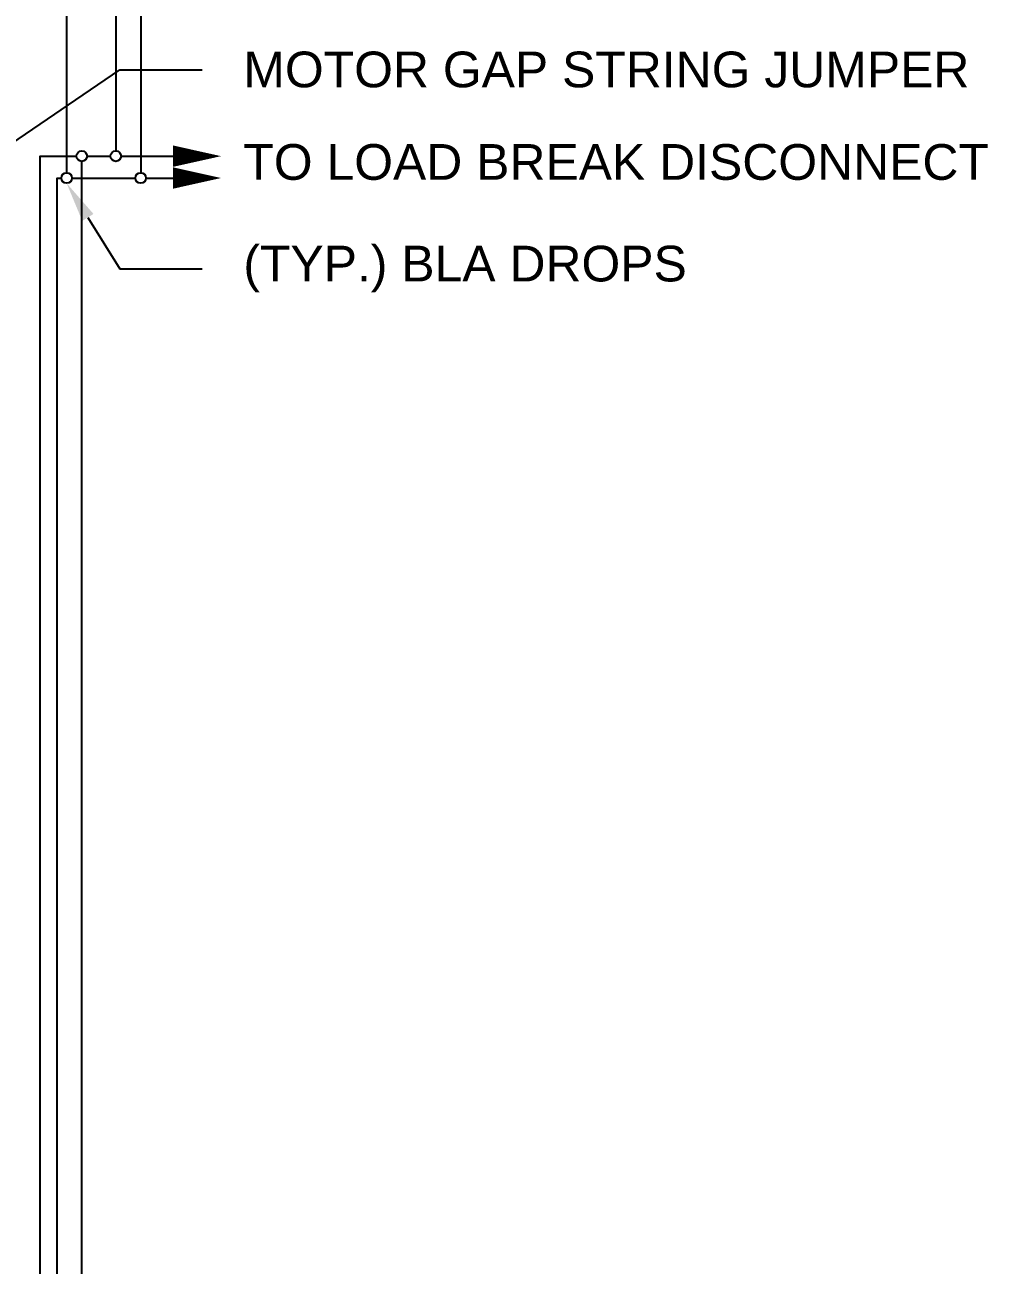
# Model space of a CAD drawing. Header units: feet. Extents: x -13743 to 68376, y -48 to 67763.
# Drawn here: x 39 to 588, y 65256 to 65951 of the extents above; entities that cross this region are included whole.
import ezdxf
from ezdxf import colors
from ezdxf.entities.mleader import LeaderData, LeaderLine
from ezdxf.lldxf.tags import DXFTag
from ezdxf.math import Vec2, Vec3

# ---------------------------------------------------------------- set-up
doc = ezdxf.new("R2010")
doc.units = ezdxf.units.FT
doc.header["$MEASUREMENT"] = 0
for name, color, linetype in [('E-DC HARNESS-NEG', 170, 'DC HARNESS CABLE'), ('E-DC HARNESS-POS', 10, 'DC HARNESS CABLE'), ('E-HARN-COMP', 8, 'Continuous'), ('G-ANNO-TEXT', 1, 'Continuous')]:
    doc.layers.add(name, color=color, linetype=linetype)
doc.styles.add('NEI-A', font='arial.ttf')
doc.styles.get("Standard").update_dxf_attribs({"font": 'arial.ttf'})
tags = doc.linetypes.add('DC HARNESS CABLE', pattern='A,0.5,-0.2,["DH",Standard,S=0.1,R=0,X=-0.1,Y=-0.05],-0.2', length=0.9).pattern_tags.tags
tags[6] = DXFTag(74, 10)

msp = doc.modelspace()

# ---------------------------------------------------------------- linework, layer by layer
at = {"layer": 'E-DC HARNESS-NEG', "ltscale": 0.5}
for points in [[(103.71, 67738.52), (103.72, 65867.73)], [(62.26, 66535.74), (62.26, 65867.73)], [(56.98, 65139.98), (56.94, 65864.79), (59.32, 65864.79)], [(65.21, 65864.79), (100.78, 65864.79)], [(106.67, 65864.79), (121.8, 65864.79)]]:
    msp.add_lwpolyline(points, dxfattribs=at)
at = {"layer": 'E-DC HARNESS-POS', "ltscale": 0.5}
for points in [[(89.83, 66555.72), (89.78, 65879.98)], [(47.51, 65159.66), (47.51, 65877.03), (67.79, 65877.03)], [(70.63, 63950.81), (70.73, 65874.09)], [(73.68, 65877.03), (86.84, 65877.03)], [(92.73, 65877.03), (121.8, 65877.03)]]:
    msp.add_lwpolyline(points, dxfattribs=at)
at = {"layer": 'E-HARN-COMP'}
for centre in [(70.73, 65877.03), (89.78, 65877.03), (62.26, 65864.79), (103.72, 65864.79)]:
    msp.add_circle(centre, 2.94, dxfattribs=at)

# ---------------------------------------------------------------- texts
at = {"layer": 'G-ANNO-TEXT', "insert": (578.48, 65863.5, -22.9), "char_height": 20, "width": 417.2532, "attachment_point": 9, "style": 'NEI-A', "bg_fill": 3, "box_fill_scale": 1.5, "bg_fill_color": 256, "bg_fill_transparency": 0}
msp.add_mtext('\\pxql;TO LOAD BREAK DISCONNECT', dxfattribs=at)

# ---------------------------------------------------------------- next in the draw order: linework, layer by layer
at = {"layer": 'E-DC HARNESS-NEG', "linetype": 'Continuous', "flags": 128}
msp.add_lwpolyline([(148.72, 65864.79, 0, 12, 0), (121.8, 65864.79, 0, 0, 0)], format="xyseb", dxfattribs=at)
at = {"layer": 'E-DC HARNESS-POS', "linetype": 'Continuous', "flags": 128}
msp.add_lwpolyline([(148.72, 65877.03, 0, 12, 0), (121.8, 65877.03, 0, 0, 0)], format="xyseb", dxfattribs=at)

# ---------------------------------------------------------------- next in the draw order: leaders
at = {"layer": 'G-ANNO-TEXT'}
ml = msp.add_multileader_mtext('Standard', dxfattribs=at)
ml.set_content('MOTOR GAP STRING JUMPER', color=256, style='NEI-A')
ml.set_leader_properties()
ml.build(insert=Vec2(0, 0))
ml.multileader.update_dxf_attribs({"dogleg_length": 0.36, "arrow_head_size": 22.51})
ctx = ml.context
ctx.base_point, ctx.char_height, ctx.arrow_head_size, ctx.landing_gap_size, ctx.plane_origin = Vec3(138.18, 65925.4, -22.9), 20, 22.51, 23.05, Vec3(7578.3, 60244.95, -22.9)
notes = []
notes.append((ctx, [(0, (1, 1, 0), (92.08, 65925.4, -22.9), (1, 0), 46.1, [(0, [(-38.28, 65836.75, -22.9)], 0, [])])]))
ctx.mtext.insert, ctx.mtext.width, ctx.mtext.flow_direction = Vec3(161.23, 65935.57, -22.9), 406.5438, 5
ctx.mtext.has_bg_fill, ctx.mtext.bg_color, ctx.mtext.bg_scale_factor, ctx.mtext.bg_transparency, ctx.mtext.use_window_bg_color = 1, -1073741824, 1.5, 0, 1
for ctx, leaders in notes:
    for number, flags, end, landing, length, lines in leaders:
        leader = LeaderData()
        leader.index, (leader.has_last_leader_line, leader.has_dogleg_vector, leader.attachment_direction) = number, flags
        leader.last_leader_point, leader.dogleg_vector, leader.dogleg_length = Vec3(end), Vec3(landing), length
        for number, points, colour, breaks in lines:
            line = LeaderLine()
            line.index, line.vertices, line.color, line.breaks = number, Vec3.list(points), colors.encode_raw_color(colour), breaks
            leader.lines.append(line)
        ctx.leaders.append(leader)

# ---------------------------------------------------------------- next in the draw order: leaders
ml = msp.add_multileader_mtext('Standard', dxfattribs=at)
ml.set_content('(TYP.) BLA DROPS', color=256, style='NEI-A')
ml.set_leader_properties()
ml.build(insert=Vec2(0, 0))
ml.multileader.update_dxf_attribs({"dogleg_length": 0.36, "arrow_head_size": 22.51})
ctx = ml.context
ctx.base_point, ctx.char_height, ctx.arrow_head_size, ctx.landing_gap_size, ctx.plane_origin = Vec3(138.18, 65813.95, -22.9), 20, 22.51, 23.05, Vec3(7578.3, 60184.85, -22.9)
notes = []
notes.append((ctx, [(0, (1, 1, 0), (92.08, 65813.95, -22.9), (1, 0), 46.1, [(1, [(62.26, 65861.84, -22.9)], 0, [])])]))
ctx.mtext.insert, ctx.mtext.width, ctx.mtext.flow_direction = Vec3(161.23, 65826.89, -22.9), 247.1441, 5
ctx.mtext.has_bg_fill, ctx.mtext.bg_color, ctx.mtext.bg_scale_factor, ctx.mtext.bg_transparency, ctx.mtext.use_window_bg_color = 1, -1073741824, 1.5, 0, 1
for ctx, leaders in notes:
    for number, flags, end, landing, length, lines in leaders:
        leader = LeaderData()
        leader.index, (leader.has_last_leader_line, leader.has_dogleg_vector, leader.attachment_direction) = number, flags
        leader.last_leader_point, leader.dogleg_vector, leader.dogleg_length = Vec3(end), Vec3(landing), length
        for number, points, colour, breaks in lines:
            line = LeaderLine()
            line.index, line.vertices, line.color, line.breaks = number, Vec3.list(points), colors.encode_raw_color(colour), breaks
            leader.lines.append(line)
        ctx.leaders.append(leader)

doc.saveas('drawing.dxf')
